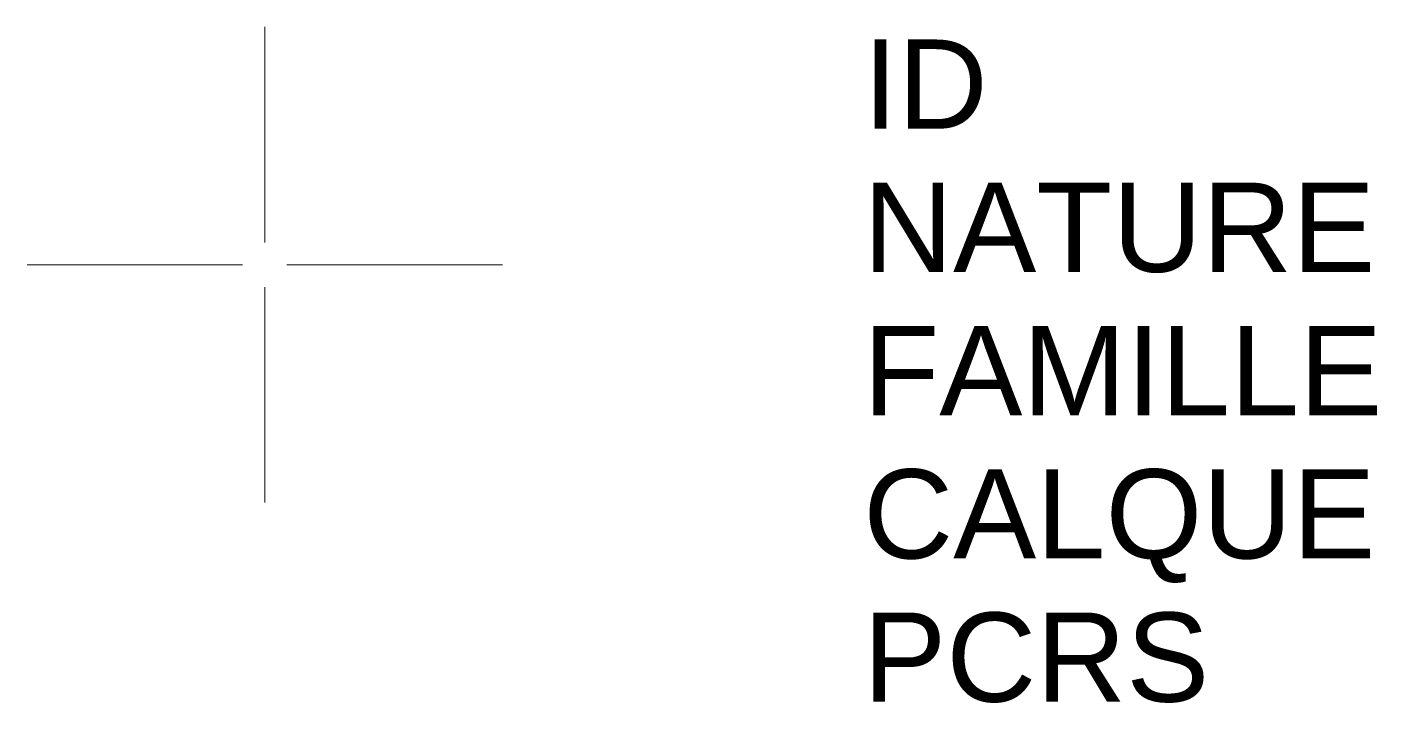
# Model space of a CAD drawing. Header units: metres. Extents: x 3247 to 3250.03, y 1735.32 to 1736.84.
import ezdxf

# ---------------------------------------------------------------- set-up
doc = ezdxf.new("R2010")
doc.units = ezdxf.units.M
doc.linetypes.add('Socle_Continu', pattern=[2.5, 2.5, 0])
doc.layers.add('SIGTR_SCS', color=7, linetype='Socle_Continu', lineweight=13, true_color=0x9966cc)
doc.styles.get("Standard").update_dxf_attribs({"font": 'arial.ttf'})

msp = doc.modelspace()

# ---------------------------------------------------------------- linework, layer by layer
at = {"layer": 'SIGTR_SCS', "color": 1, "linetype": 'Socle_Continu'}
msp.add_line((3247.5361, 1736.3549), (3247.5361, 1736.838), dxfattribs=at)
at = {"layer": 'SIGTR_SCS', "color": 5, "linetype": 'Socle_Continu'}
msp.add_line((3247.4861, 1736.3049), (3247.003, 1736.3049), dxfattribs=at)
at = {"layer": 'SIGTR_SCS', "color": 3, "linetype": 'Socle_Continu'}
msp.add_line((3247.5861, 1736.3049), (3248.0692, 1736.3049), dxfattribs=at)
at = {"layer": 'SIGTR_SCS', "color": 2, "linetype": 'Socle_Continu'}
msp.add_line((3247.5361, 1736.2549), (3247.5361, 1735.7718), dxfattribs=at)

# ---------------------------------------------------------------- texts
at = {"layer": 'SIGTR_SCS', "linetype": 'Socle_Continu', "flags": 9}
for tag, p, s in [('ID', (3248.8787, 1736.61), 'YP_2904'), ('NATURE', (3248.8787, 1736.2888), 'Spit, pointe'), ('FAMILLE', (3248.8787, 1735.9675), 'SIGT'), ('CALQUE', (3248.8787, 1735.6462), 'SIGTR_SCS'), ('PCRS', (3248.8787, 1735.3249), 'HabillageSymbole')]:
    msp.add_attdef(tag, p, s, height=0.2, dxfattribs=at)

doc.saveas('drawing.dxf')
